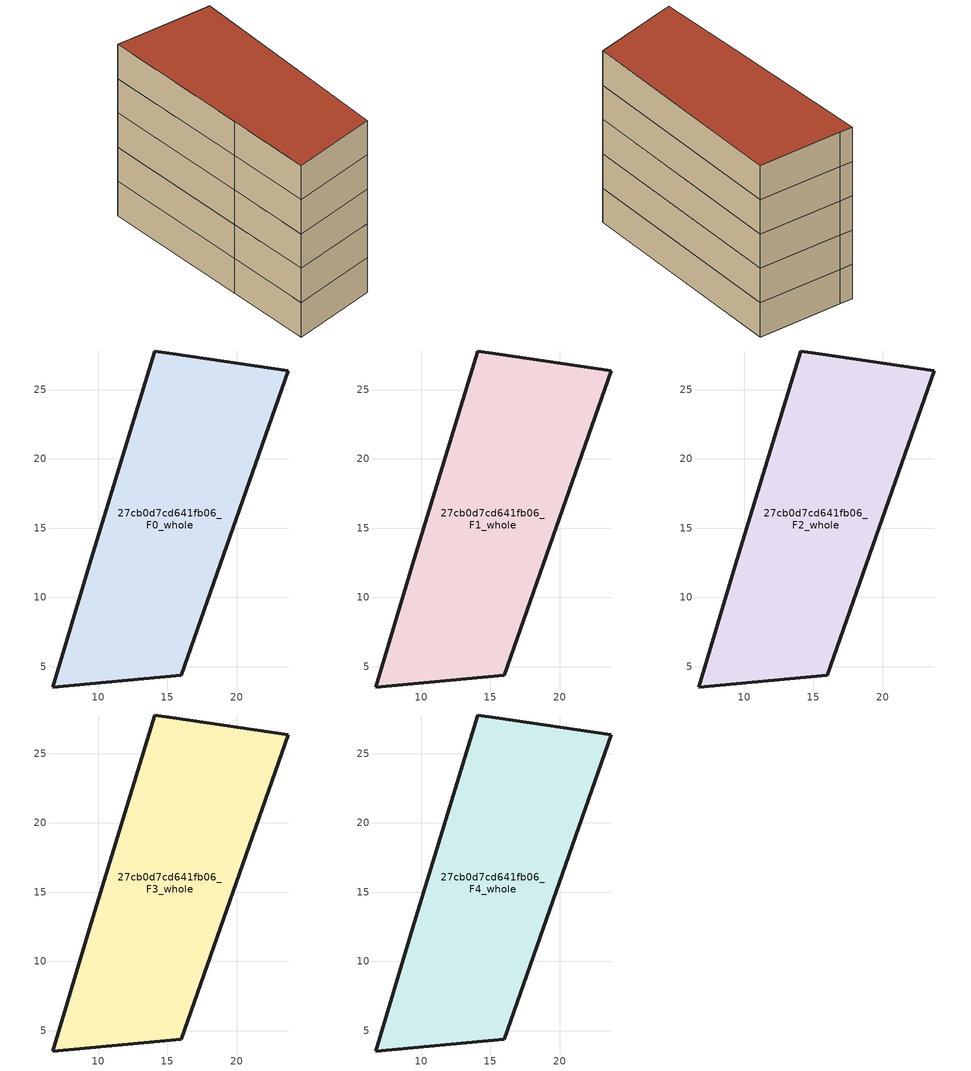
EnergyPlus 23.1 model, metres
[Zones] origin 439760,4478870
27cb0d7cd641fb06_F0_whole
 floor ground (EU_floor_Construction): 23.72,26.34 16,4.37 6.73,3.53 9.38,12.31 14.09,27.78 15.41,27.58 z0
 wall outside (EU_wall_Construction): 23.72,26.34 15.41,27.58 14.09,27.78 9.38,12.31 6.73,3.53 16,4.37 23.72,26.34 z0:3
27cb0d7cd641fb06_F1_whole
 floor to 27cb0d7cd641fb06_F0_whole (EU_floor_Construction): 23.72,26.34 16,4.37 6.73,3.53 9.38,12.31 14.09,27.78 15.41,27.58 z3
 wall outside (EU_wall_Construction): 23.72,26.34 15.41,27.58 14.09,27.78 9.38,12.31 6.73,3.53 16,4.37 23.72,26.34 z3:6
27cb0d7cd641fb06_F2_whole
 floor to 27cb0d7cd641fb06_F1_whole (EU_floor_Construction): 23.72,26.34 16,4.37 6.73,3.53 9.38,12.31 14.09,27.78 15.41,27.58 z6
 wall outside (EU_wall_Construction): 23.72,26.34 15.41,27.58 14.09,27.78 9.38,12.31 6.73,3.53 16,4.37 23.72,26.34 z6:9
27cb0d7cd641fb06_F3_whole
 floor to 27cb0d7cd641fb06_F2_whole (EU_floor_Construction): 23.72,26.34 16,4.37 6.73,3.53 9.38,12.31 14.09,27.78 15.41,27.58 z9
 wall outside (EU_wall_Construction): 23.72,26.34 15.41,27.58 14.09,27.78 9.38,12.31 6.73,3.53 16,4.37 23.72,26.34 z9:12
27cb0d7cd641fb06_F4_whole
 floor to 27cb0d7cd641fb06_F3_whole (EU_floor_Construction): 23.72,26.34 16,4.37 6.73,3.53 9.38,12.31 14.09,27.78 15.41,27.58 z12
 wall outside (EU_wall_Construction): 23.72,26.34 15.41,27.58 14.09,27.78 9.38,12.31 6.73,3.53 16,4.37 23.72,26.34 z12:15
 roof outside (EU_roof_Construction): 16,4.37 23.72,26.34 15.41,27.58 14.09,27.78 9.38,12.31 6.73,3.53 z15
[Building]
EU S2 Campaign: North Axis=0; Terrain=City; Solar Distribution=FullExterior
[Site:Location]
Madrid: Latitude=40.5; Longitude=-3.5; Time Zone=1; Elevation=609
[SizingPeriod:WeatherFileDays]
AnnualSizingPeriod: Begin Month=1; Begin Day of Month=1; End Month=12; End Day of Month=31; Day of Week for Start Day=Monday; Use Weather File Daylight Saving Period=No; Use Weather File Rain and Snow Indicators=No
[MATERIAL]
EU_InternalMass_Material: Roughness=MediumRough; Thickness=0.1; Conductivity=1; Density=1800; Specific Heat=900; Thermal Absorptance=0.9; Solar Absorptance=0.7; Visible Absorptance=0.7
[MATERIAL:NOMASS] Roughness=MediumRough; Thermal Absorptance=0.9; Solar Absorptance=0.7; Visible Absorptance=0.7
Name | Thermal Resistance
EU_wall_NoMass | 0.609216
EU_roof_NoMass | 0.513268
EU_floor_NoMass | 0.568163
[CONSTRUCTION]
EU_wall_Construction: EU_wall_NoMass
EU_roof_Construction: EU_roof_NoMass
EU_floor_Construction: EU_floor_NoMass
EU_InternalMass_Construction: EU_InternalMass_Material
[ZONE] Type=1; Multiplier=1; Ceiling Height=autocalculate; Volume=662.512; Floor Area=autocalculate; Part of Total Floor Area=Yes
27cb0d7cd641fb06_F0_whole; 27cb0d7cd641fb06_F1_whole; 27cb0d7cd641fb06_F2_whole; 27cb0d7cd641fb06_F3_whole; 27cb0d7cd641fb06_F4_whole
[INTERNALMASS] Construction=EU_InternalMass_Construction; Surface Area=220.837
Name | Zone or ZoneList
27cb0d7cd641fb06_F0_whole_EU_InternalMass | 27cb0d7cd641fb06_F0_whole
27cb0d7cd641fb06_F1_whole_EU_InternalMass | 27cb0d7cd641fb06_F1_whole
27cb0d7cd641fb06_F2_whole_EU_InternalMass | 27cb0d7cd641fb06_F2_whole
27cb0d7cd641fb06_F3_whole_EU_InternalMass | 27cb0d7cd641fb06_F3_whole
27cb0d7cd641fb06_F4_whole_EU_InternalMass | 27cb0d7cd641fb06_F4_whole
[OTHEREQUIPMENT] Fuel Type=Electricity; Design Level Calculation Method=Watts/Area; Power per Zone Floor Area=1; Fraction Latent=0; Fraction Radiant=0; Fraction Lost=0; Carbon Dioxide Generation Rate=0; EndUse Subcategory=EU_Step8_InternalGains
Name | Zone or ZoneList or Space or SpaceList | Schedule
EU_Step8_InternalGain_27cb0d7cd641fb06_F0_whole_f000 | 27cb0d7cd641fb06_F0_whole | EU_Step8_GainSchedule_27cb0d7cd641fb06_F0_whole_f000
EU_Step8_InternalGain_27cb0d7cd641fb06_F1_whole_f000 | 27cb0d7cd641fb06_F1_whole | EU_Step8_GainSchedule_27cb0d7cd641fb06_F1_whole_f000
EU_Step8_InternalGain_27cb0d7cd641fb06_F2_whole_f000 | 27cb0d7cd641fb06_F2_whole | EU_Step8_GainSchedule_27cb0d7cd641fb06_F2_whole_f000
EU_Step8_InternalGain_27cb0d7cd641fb06_F3_whole_f000 | 27cb0d7cd641fb06_F3_whole | EU_Step8_GainSchedule_27cb0d7cd641fb06_F3_whole_f000
EU_Step8_InternalGain_27cb0d7cd641fb06_F4_whole_f000 | 27cb0d7cd641fb06_F4_whole | EU_Step8_GainSchedule_27cb0d7cd641fb06_F4_whole_f000
[ZONEVENTILATION:DESIGNFLOWRATE] Schedule=EU_AlwaysOn; Design Flow Rate Calculation Method=AirChanges/Hour; Air Changes per Hour=0.752966; Ventilation Type=Natural; Fan Pressure Rise=0; Fan Total Efficiency=1; Constant Term Coefficient=1; Temperature Term Coefficient=0; Velocity Term Coefficient=0; Velocity Squared Term Coefficient=0; Minimum Indoor Temperature=-100; Maximum Indoor Temperature=100; Delta Temperature=-100; Minimum Outdoor Temperature=-100; Maximum Outdoor Temperature=100; Maximum Wind Speed=40
Name | Zone or ZoneList or Space or SpaceList
EU_ConstantAir_27cb0d7cd641fb06_F0_whole | 27cb0d7cd641fb06_F0_whole
EU_ConstantAir_27cb0d7cd641fb06_F1_whole | 27cb0d7cd641fb06_F1_whole
EU_ConstantAir_27cb0d7cd641fb06_F2_whole | 27cb0d7cd641fb06_F2_whole
EU_ConstantAir_27cb0d7cd641fb06_F3_whole | 27cb0d7cd641fb06_F3_whole
EU_ConstantAir_27cb0d7cd641fb06_F4_whole | 27cb0d7cd641fb06_F4_whole
[HVACTEMPLATE:THERMOSTAT] Constant Heating Setpoint=20; Constant Cooling Setpoint=50
EU_HeatOnly_27cb0d7cd641fb06_F0_whole; EU_HeatOnly_27cb0d7cd641fb06_F1_whole; EU_HeatOnly_27cb0d7cd641fb06_F2_whole; EU_HeatOnly_27cb0d7cd641fb06_F3_whole; EU_HeatOnly_27cb0d7cd641fb06_F4_whole
[HVACTEMPLATE:ZONE:IDEALLOADSAIRSYSTEM] System Availability Schedule=EU_AlwaysOn; Maximum Heating Supply Air Temperature=50; Minimum Cooling Supply Air Temperature=13; Maximum Heating Supply Air Humidity Ratio=0.0156; Minimum Cooling Supply Air Humidity Ratio=0.0077; Heating Limit=NoLimit; Cooling Limit=NoLimit; Heating Availability Schedule=EU_AlwaysOn; Cooling Availability Schedule=EU_CoolingOff; Dehumidification Control Type=ConstantSensibleHeatRatio; Cooling Sensible Heat Ratio=0.7; Dehumidification Setpoint=60; Humidification Control Type=None; Humidification Setpoint=30; Outdoor Air Method=None; Outdoor Air Flow Rate per Person=0.00944; Outdoor Air Flow Rate per Zone Floor Area=0; Outdoor Air Flow Rate per Zone=0; Demand Controlled Ventilation Type=None; Outdoor Air Economizer Type=NoEconomizer; Heat Recovery Type=None; Sensible Heat Recovery Effectiveness=0.7; Latent Heat Recovery Effectiveness=0.65
Name | Template Thermostat
27cb0d7cd641fb06_F0_whole | EU_HeatOnly_27cb0d7cd641fb06_F0_whole
27cb0d7cd641fb06_F1_whole | EU_HeatOnly_27cb0d7cd641fb06_F1_whole
27cb0d7cd641fb06_F2_whole | EU_HeatOnly_27cb0d7cd641fb06_F2_whole
27cb0d7cd641fb06_F3_whole | EU_HeatOnly_27cb0d7cd641fb06_F3_whole
27cb0d7cd641fb06_F4_whole | EU_HeatOnly_27cb0d7cd641fb06_F4_whole
[SIZING:ZONE] Zone Cooling Design Supply Air Temperature Input Method=SupplyAirTemperature; Zone Cooling Design Supply Air Temperature=13; Zone Heating Design Supply Air Temperature Input Method=SupplyAirTemperature; Zone Heating Design Supply Air Temperature=50; Zone Cooling Design Supply Air Humidity Ratio=0.008; Zone Heating Design Supply Air Humidity Ratio=0.008; Cooling Design Air Flow Method=DesignDay; Cooling Design Air Flow Rate=0; Cooling Minimum Air Flow per Zone Floor Area=0.000762; Cooling Minimum Air Flow=0; Cooling Minimum Air Flow Fraction=0.2; Heating Design Air Flow Method=DesignDay; Heating Design Air Flow Rate=0; Heating Maximum Air Flow per Zone Floor Area=0.002032; Heating Maximum Air Flow=0.141576; Heating Maximum Air Flow Fraction=0.3; Account for Dedicated Outdoor Air System=No; Dedicated Outdoor Air System Control Strategy=NeutralSupplyAir; Dedicated Outdoor Air Low Setpoint Temperature for Design=autosize; Dedicated Outdoor Air High Setpoint Temperature for Design=autosize; Zone Load Sizing Method=Sensible Load Only No Latent Load; Zone Latent Cooling Design Supply Air Humidity Ratio Input Method=HumidityRatioDifference; Zone Cooling Design Supply Air Humidity Ratio Difference=0.005; Zone Latent Heating Design Supply Air Humidity Ratio Input Method=HumidityRatioDifference; Zone Humidification Design Supply Air Humidity Ratio Difference=0.005
27cb0d7cd641fb06_F0_whole; 27cb0d7cd641fb06_F1_whole; 27cb0d7cd641fb06_F2_whole; 27cb0d7cd641fb06_F3_whole; 27cb0d7cd641fb06_F4_whole
[SCHEDULE:CONSTANT]
Name | Hourly Value
EU_AlwaysOn | 1
EU_CoolingOff | 0
[SCHEDULE:FILE] Column Number=1; Rows to Skip at Top=0; Number of Hours of Data=8760; Column Separator=Comma; Interpolate to Timestep=No; Minutes per Item=60; Adjust Schedule for Daylight Savings=Yes
Name | File
EU_Step8_GainSchedule_27cb0d7cd641fb06_F0_whole_f000 | C:\Users\o_iseri\Desktop\OpenUBEM\openubem\outputs\eu_evidence\EU-11\ES-MAD-BERRUGUETE\idfs\27cb0d7cd641fb06\27cb0d7cd641fb06_F0_whole_f000_gain.csv
EU_Step8_GainSchedule_27cb0d7cd641fb06_F1_whole_f000 | C:\Users\o_iseri\Desktop\OpenUBEM\openubem\outputs\eu_evidence\EU-11\ES-MAD-BERRUGUETE\idfs\27cb0d7cd641fb06\27cb0d7cd641fb06_F1_whole_f000_gain.csv
EU_Step8_GainSchedule_27cb0d7cd641fb06_F2_whole_f000 | C:\Users\o_iseri\Desktop\OpenUBEM\openubem\outputs\eu_evidence\EU-11\ES-MAD-BERRUGUETE\idfs\27cb0d7cd641fb06\27cb0d7cd641fb06_F2_whole_f000_gain.csv
EU_Step8_GainSchedule_27cb0d7cd641fb06_F3_whole_f000 | C:\Users\o_iseri\Desktop\OpenUBEM\openubem\outputs\eu_evidence\EU-11\ES-MAD-BERRUGUETE\idfs\27cb0d7cd641fb06\27cb0d7cd641fb06_F3_whole_f000_gain.csv
EU_Step8_GainSchedule_27cb0d7cd641fb06_F4_whole_f000 | C:\Users\o_iseri\Desktop\OpenUBEM\openubem\outputs\eu_evidence\EU-11\ES-MAD-BERRUGUETE\idfs\27cb0d7cd641fb06\27cb0d7cd641fb06_F4_whole_f000_gain.csv
